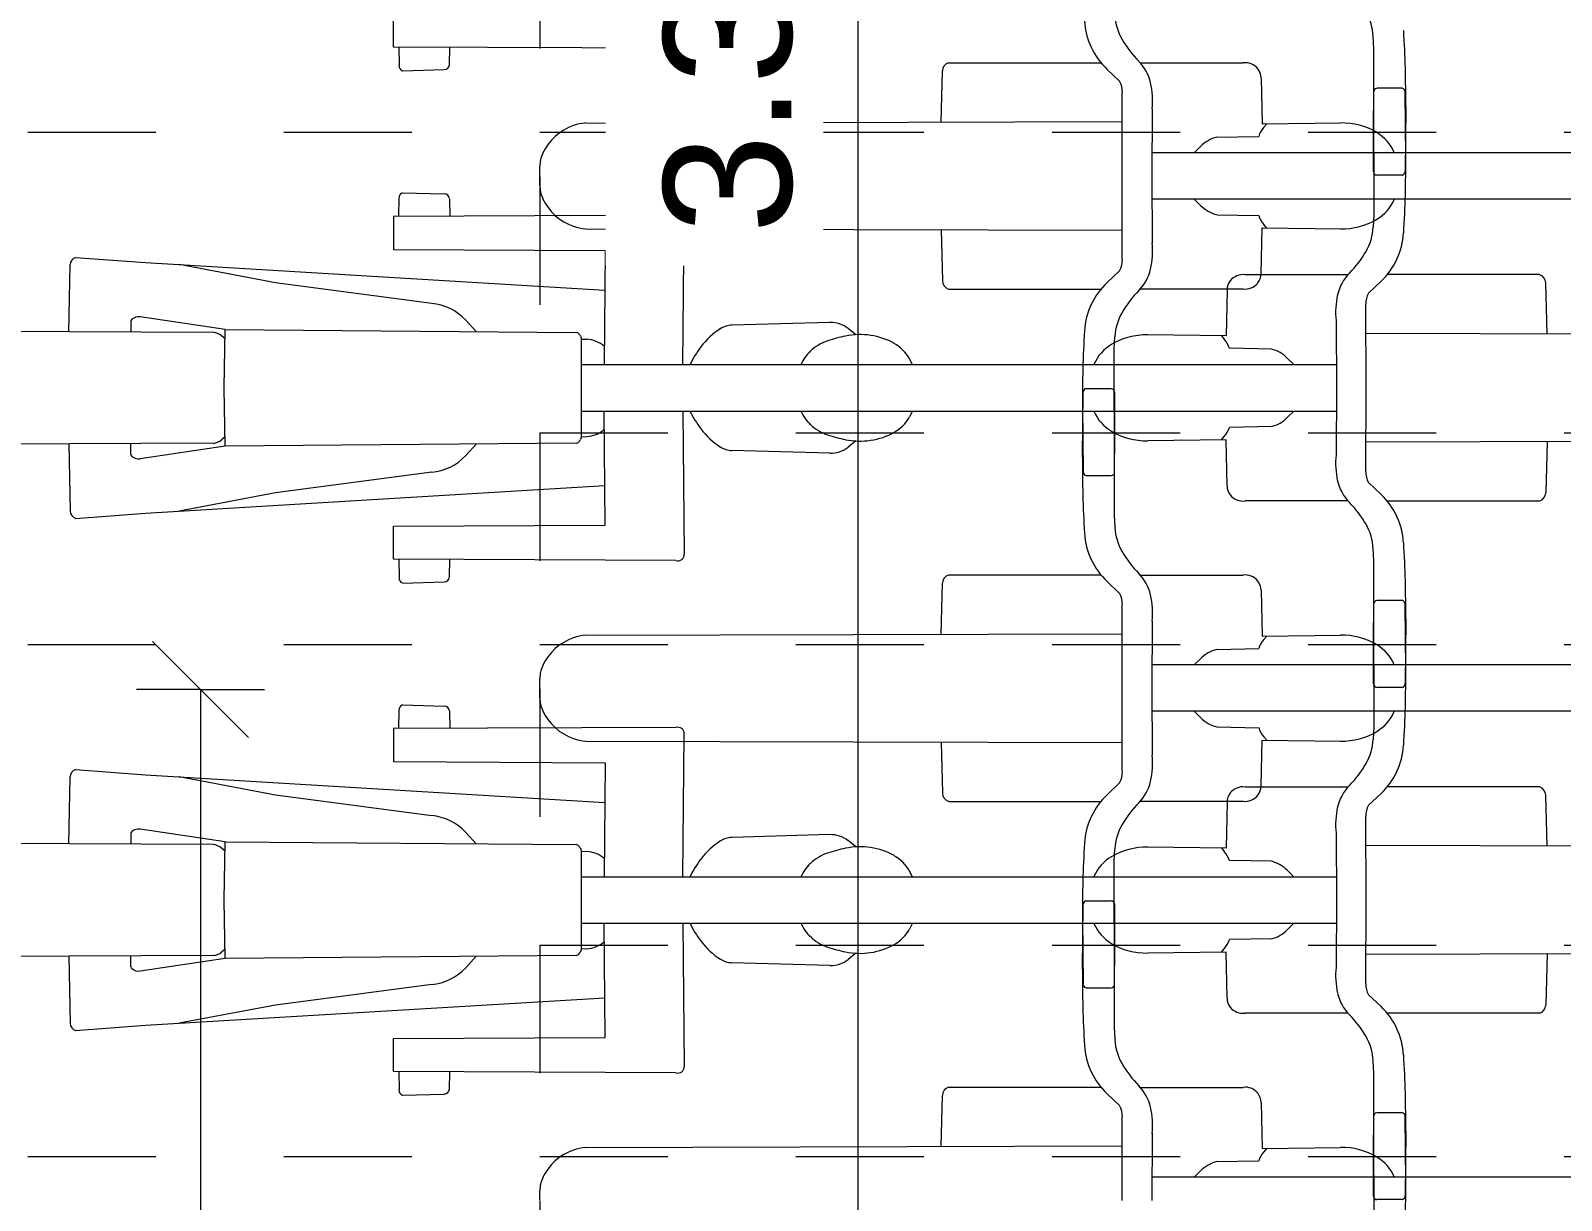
# Model space of a CAD drawing. Header units: metres. Extents: x -35.6 to 33, y -21.5 to 5.9.
# Drawn here: x 18.854 to 20.05, y -5.022 to -4.109 of the extents above; entities that cross this region are included whole.
import ezdxf

# ---------------------------------------------------------------- set-up
doc = ezdxf.new("R2010")
doc.units = ezdxf.units.M
doc.linetypes.add('_Verdeckte Linien_', pattern=[0.15, 0.1, -0.05])
for name, color, linetype, lineweight in [('A-____-____-DIMS', 7, 'Continuous', 5), ('A-____-____-DIMS-50', 7, 'Continuous', 5), ('A-DETL-GENF-HDLN', 7, '_Verdeckte Linien_', 9), ('A-DETL-GENF-OTLN', 7, 'Continuous', 9), ('C-PRKG-____-OTLN', 7, 'Continuous', 9)]:
    doc.layers.add(name, color=color, linetype=linetype, lineweight=lineweight)
doc.styles.add('Arial', font='arial.ttf', dxfattribs={"height": 0.1})
doc.dimstyles.new('SUB_Rohbau_fein_1', dxfattribs={"dimscale": 0.3048, "dimtxt": 0.102026, "dimasz": 0.246063, "dimexe": 0.164042, "dimexo": 0.0625, "dimgap": 0.123031, "dimtad": 1, "dimrnd": 0.005, "dimzin": 0, "dimdsep": 46, "dimtxsty": 'Arial', "dimblk1": 'OBLIQUE', "dimblk2": 'OBLIQUE', "dimsah": 1, "dimcen": 0.09, "dimazin": 0, "dimtfac": 1, "dimtdec": 4, "dimtix": 1, "dimtmove": 0, "dimatfit": 3, "dimfxl": 0.164042, "dimfxlon": 1, "dimtvp": 1, "dimtfill": 1, "dimtolj": 1, "dimtzin": 0, "dimarcsym": 2})

# ---------------------------------------------------------------- blocks, each defined once
blk = doc.blocks.new('Fahrradstellplatz - Fahrradstellplatz-23803867--01_UG_OK_FFB_AF_ru')
at = {"layer": 'A-DETL-GENF-HDLN', "color": 253, "true_color": 0x999999}
for p, q in [((0.8, 0), (0.8, 2)), ((0.8, 0), (0.8, 2)), ((1.2, 0), (1.2, 2)), ((1.2, 0), (1.2, 2)), ((1.6, 0), (1.6, 2)), ((1.6, 0), (1.6, 2))]:
    blk.add_line(p, q, dxfattribs=at)
at = {"layer": 'A-DETL-GENF-OTLN', "color": 253, "true_color": 0x999999}
for p, q in [((0.9573, 1.3551), (0.9556, 1.7345)), ((1.0439, 1.3551), (1.0456, 1.7345)), ((1.3573, 1.3551), (1.3556, 1.7345)), ((1.4439, 1.3551), (1.4456, 1.7345)), ((0.8987, 1.4626), (0.9028, 1.408)), ((0.9568, 1.4679), (0.9043, 1.4669)), ((1.0444, 1.4679), (1.0969, 1.4669)), ((1.1025, 1.4626), (1.0984, 1.408)), ((1.2987, 1.4626), (1.3028, 1.408)), ((1.3568, 1.4679), (1.3043, 1.4669)), ((1.4444, 1.4679), (1.4969, 1.4669)), ((1.5025, 1.4626), (1.4984, 1.408)), ((0.955, 1.3458), (0.9452, 1.4123)), ((0.9486, 1.4194), (0.957, 1.4194)), ((1.0526, 1.4194), (1.0442, 1.4194)), ((1.0462, 1.3458), (1.056, 1.4123)), ((1.355, 1.3458), (1.3452, 1.4123)), ((1.3486, 1.4194), (1.357, 1.4194)), ((1.4526, 1.4194), (1.4442, 1.4194)), ((1.4462, 1.3458), (1.456, 1.4123)), ((0.9028, 1.408), (0.9243, 1.0493)), ((1.0984, 1.408), (1.0769, 1.0493)), ((1.3028, 1.408), (1.3243, 1.0493)), ((1.4984, 1.408), (1.4769, 1.0493)), ((0.9186, 1.3065), (0.9044, 1.3816)), ((1.0826, 1.3065), (1.0968, 1.3816)), ((1.3186, 1.3065), (1.3044, 1.3816)), ((1.4826, 1.3065), (1.4968, 1.3816)), ((0.955, 1.3458), (1.0006, 1.3465)), ((0.9573, 1.0716), (0.955, 1.3458)), ((0.9623, 1.3459), (0.96, 1.3486)), ((1.0006, 1.3465), (1.0462, 1.3458)), ((1.0389, 1.3459), (1.0411, 1.3486)), ((1.0462, 1.3458), (1.0439, 1.0716)), ((1.355, 1.3458), (1.4006, 1.3465)), ((1.3573, 1.0716), (1.355, 1.3458)), ((1.3623, 1.3459), (1.36, 1.3486)), ((1.4006, 1.3465), (1.4462, 1.3458)), ((1.4389, 1.3459), (1.4411, 1.3486)), ((1.4462, 1.3458), (1.4439, 1.0716)), ((0.9347, 1.1845), (0.9186, 1.3065)), ((1.0664, 1.1845), (1.0826, 1.3065)), ((1.3347, 1.1845), (1.3186, 1.3065)), ((1.4664, 1.1845), (1.4826, 1.3065)), ((0.8666, 1.2102), (0.8523, 1.21)), ((0.8658, 0.9937), (0.8667, 1.2142)), ((0.8667, 1.2142), (0.8925, 1.2142)), ((0.8925, 1.2142), (0.8933, 1.049)), ((1.1087, 1.2142), (1.1079, 1.049)), ((1.1345, 1.2142), (1.1087, 1.2142)), ((1.1354, 0.9937), (1.1345, 1.2142)), ((1.1345, 1.2102), (1.1489, 1.21)), ((1.2666, 1.2102), (1.2523, 1.21)), ((1.2658, 0.9937), (1.2667, 1.2142)), ((1.2667, 1.2142), (1.2925, 1.2142)), ((1.2925, 1.2142), (1.2933, 1.049)), ((1.5087, 1.2142), (1.5079, 1.049)), ((1.5345, 1.2142), (1.5087, 1.2142)), ((1.5354, 0.9937), (1.5345, 1.2142)), ((1.5345, 1.2102), (1.5489, 1.21)), ((1.6666, 1.2102), (1.6523, 1.21)), ((1.6658, 0.9937), (1.6667, 1.2142)), ((1.6667, 1.2142), (1.6925, 1.2142)), ((0.8482, 1.2074), (0.8491, 1.1747)), ((1.153, 1.2074), (1.1521, 1.1747)), ((1.2482, 1.2074), (1.2491, 1.1747)), ((1.553, 1.2074), (1.5521, 1.1747)), ((1.6482, 1.2074), (1.6491, 1.1747)), ((0.8529, 1.1705), (0.8665, 1.1702)), ((1.1483, 1.1705), (1.1347, 1.1702)), ((1.2529, 1.1705), (1.2665, 1.1702)), ((1.5483, 1.1705), (1.5347, 1.1702)), ((1.6529, 1.1705), (1.6665, 1.1702)), ((0.9567, 1.1498), (0.9478, 1.1579)), ((1.0445, 1.1498), (1.0534, 1.1579)), ((1.3567, 1.1498), (1.3478, 1.1579)), ((1.4445, 1.1498), (1.4534, 1.1579)), ((0.9604, 1.0681), (0.9621, 1.0675)), ((0.9621, 1.0675), (1.0006, 1.0674)), ((0.9624, 1.0675), (0.9627, 1.0634)), ((0.9825, 1.0675), (0.9825, 0.478)), ((1.0006, 1.0674), (1.0391, 1.0675)), ((1.0187, 1.0675), (1.0187, 0.478)), ((1.0387, 1.0675), (1.0385, 1.0634)), ((1.0391, 1.0675), (1.0408, 1.0681)), ((1.3604, 1.0681), (1.3621, 1.0675)), ((1.3621, 1.0675), (1.4006, 1.0674)), ((1.3624, 1.0675), (1.3627, 1.0634)), ((1.3825, 1.0675), (1.3825, 0.478)), ((1.4006, 1.0674), (1.4391, 1.0675)), ((1.4187, 1.0675), (1.4187, 0.478)), ((1.4387, 1.0675), (1.4385, 1.0634)), ((1.4391, 1.0675), (1.4408, 1.0681)), ((0.8933, 1.049), (0.9825, 1.0497)), ((1.1079, 1.049), (1.0187, 1.0497)), ((1.2933, 1.049), (1.3825, 1.0497)), ((1.5079, 1.049), (1.4187, 1.0497)), ((0.9825, 0.9883), (0.8707, 0.9872)), ((1.0187, 0.9883), (1.1305, 0.9872)), ((1.3825, 0.9883), (1.2707, 0.9872)), ((1.4187, 0.9883), (1.5305, 0.9872)), ((1.7825, 0.9883), (1.6707, 0.9872)), ((0.9495, 0.8735), (0.9517, 0.95)), ((1.0517, 0.8735), (1.0495, 0.95)), ((1.3495, 0.8735), (1.3517, 0.95)), ((1.4517, 0.8735), (1.4495, 0.95)), ((0.9591, 0.8532), (0.9542, 0.8592)), ((1.0421, 0.8532), (1.047, 0.8592)), ((1.3591, 0.8532), (1.3542, 0.8592)), ((1.4421, 0.8532), (1.447, 0.8592)), ((0.9825, 0.809), (0.9779, 0.8114)), ((1.0187, 0.809), (1.0233, 0.8114)), ((1.3825, 0.809), (1.3779, 0.8114)), ((1.4187, 0.809), (1.4233, 0.8114)), ((0.96, 0.564), (0.9592, 0.6253)), ((1.0412, 0.564), (1.042, 0.6253)), ((1.36, 0.564), (1.3592, 0.6253)), ((1.4412, 0.564), (1.442, 0.6253)), ((0.9242, 0.5633), (0.96, 0.564)), ((0.9599, 0.5677), (0.9626, 0.5655)), ((1.0413, 0.5677), (1.0386, 0.5655)), ((1.077, 0.5633), (1.0412, 0.564)), ((1.3242, 0.5633), (1.36, 0.564)), ((1.3599, 0.5677), (1.3626, 0.5655)), ((1.4413, 0.5677), (1.4386, 0.5655)), ((1.477, 0.5633), (1.4412, 0.564)), ((0.9703, 0.5287), (0.9697, 0.5614)), ((1.0309, 0.5287), (1.0315, 0.5614)), ((1.3703, 0.5287), (1.3697, 0.5614)), ((1.4309, 0.5287), (1.4315, 0.5614)), ((0.9124, 0.469), (0.9124, 0.5492)), ((1.0888, 0.469), (1.0888, 0.5492)), ((1.3124, 0.469), (1.3124, 0.5492)), ((1.4888, 0.469), (1.4888, 0.5492)), ((0.9825, 0.5111), (0.9776, 0.516)), ((1.0187, 0.5111), (1.0236, 0.516)), ((1.3825, 0.5111), (1.3776, 0.516)), ((1.4187, 0.5111), (1.4236, 0.516)), ((1.0006, 0.4779), (0.9482, 0.4781)), ((1.053, 0.4781), (1.0006, 0.4779)), ((1.4006, 0.4779), (1.3482, 0.4781)), ((1.453, 0.4781), (1.4006, 0.4779)), ((0.9354, 0.4549), (1.0006, 0.4547)), ((0.9593, 0.0357), (0.9581, 0.4548)), ((1.0006, 0.4547), (1.0658, 0.4549)), ((1.0419, 0.0357), (1.0431, 0.4548)), ((1.3354, 0.4549), (1.4006, 0.4547)), ((1.3593, 0.0357), (1.3581, 0.4548)), ((1.4006, 0.4547), (1.4658, 0.4549)), ((1.4419, 0.0357), (1.4431, 0.4548)), ((0.8317, 0.4488), (0.7358, 0.4486)), ((0.7667, 0.4263), (0.7667, 0.4463)), ((0.7695, 0.4488), (0.8654, 0.4486)), ((0.8345, 0.4263), (0.8345, 0.4463)), ((0.8654, 0.4486), (0.8751, 0.4491)), ((0.9266, 0.4527), (0.9174, 0.443)), ((1.0746, 0.4527), (1.0838, 0.443)), ((1.1358, 0.4486), (1.1261, 0.4491)), ((1.2317, 0.4488), (1.1358, 0.4486)), ((1.1667, 0.4263), (1.1667, 0.4463)), ((1.1695, 0.4488), (1.2654, 0.4486)), ((1.2345, 0.4263), (1.2345, 0.4463)), ((1.2654, 0.4486), (1.2751, 0.4491)), ((1.3266, 0.4527), (1.3174, 0.443)), ((1.4746, 0.4527), (1.4838, 0.443)), ((1.5358, 0.4486), (1.5261, 0.4491)), ((1.6317, 0.4488), (1.5358, 0.4486)), ((1.5667, 0.4263), (1.5667, 0.4463)), ((1.5695, 0.4488), (1.6654, 0.4486)), ((1.6345, 0.4263), (1.6345, 0.4463)), ((1.6654, 0.4486), (1.6751, 0.4491)), ((0.9122, 0.3193), (0.9122, 0.4382)), ((1.089, 0.3193), (1.089, 0.4382)), ((1.3122, 0.3193), (1.3122, 0.4382)), ((1.489, 0.3193), (1.489, 0.4382)), ((0.8202, 0.4238), (0.7698, 0.4242)), ((0.781, 0.4238), (0.8314, 0.4242)), ((1.2202, 0.4238), (1.1698, 0.4242)), ((1.181, 0.4238), (1.2314, 0.4242)), ((1.6202, 0.4238), (1.5698, 0.4242)), ((1.581, 0.4238), (1.6314, 0.4242)), ((0.9585, 0.3133), (0.9186, 0.3144)), ((1.0427, 0.3133), (1.0826, 0.3144)), ((1.3585, 0.3133), (1.3186, 0.3144)), ((1.4427, 0.3133), (1.4826, 0.3144))]:
    blk.add_line(p, q, dxfattribs=at)
for centre, radius, start, end in [((0.9045, 1.4608), 0.00606, 91.0937, 163.2001), ((1.0967, 1.4608), 0.00606, 16.7999, 88.9063), ((1.3045, 1.4608), 0.00606, 91.0937, 163.2001), ((1.4967, 1.4608), 0.00606, 16.7999, 88.9063), ((0.9532, 1.4134), 0.00806, 139.5195, 188.3681), ((0.9486, 1.4174), 0.00199, 89.2163, 139.5195), ((1.0526, 1.4174), 0.00199, 40.4805, 90.7837), ((1.048, 1.4134), 0.00806, 351.6319, 40.4805), ((1.3532, 1.4134), 0.00806, 139.5195, 188.3681), ((1.3486, 1.4174), 0.00199, 89.2163, 139.5195), ((1.4526, 1.4174), 0.00199, 40.4805, 90.7837), ((1.448, 1.4134), 0.00806, 351.6319, 40.4805), ((0.9689, 1.3562), 0.0117, 185.1134, 220.3907), ((1.0323, 1.3562), 0.0117, 319.6093, 354.8866), ((1.3689, 1.3562), 0.0117, 185.1134, 220.3907), ((1.4323, 1.3562), 0.0117, 319.6093, 354.8866), ((0.8524, 1.2054), 0.00464, 90.4692, 154.4859), ((1.1488, 1.2054), 0.00464, 25.5141, 89.5308), ((1.2524, 1.2054), 0.00464, 90.4692, 154.4859), ((1.5488, 1.2054), 0.00464, 25.5141, 89.5308), ((1.6524, 1.2054), 0.00464, 90.4692, 154.4859), ((0.9758, 1.1882), 0.0413, 185.2207, 227.2443), ((1.0254, 1.1882), 0.0413, 312.7557, 354.7793), ((1.3758, 1.1882), 0.0413, 185.2207, 227.2443), ((1.4254, 1.1882), 0.0413, 312.7557, 354.7793), ((0.8535, 1.1749), 0.00438, 181.6744, 261.5061), ((1.1477, 1.1749), 0.00438, 278.4939, 358.3256), ((1.2535, 1.1749), 0.00438, 181.6744, 261.5061), ((1.5477, 1.1749), 0.00438, 278.4939, 358.3256), ((1.6535, 1.1749), 0.00438, 181.6744, 261.5061), ((0.962, 1.0727), 0.00483, 193.2596, 250.1257), ((1.0392, 1.0727), 0.00483, 289.8743, 346.7404), ((1.362, 1.0727), 0.00483, 193.2596, 250.1257), ((1.4392, 1.0727), 0.00483, 289.8743, 346.7404), ((0.9854, 1.0646), 0.0228, 183.0499, 221.2324), ((1.0158, 1.0646), 0.0228, 318.7676, 356.9501), ((1.3854, 1.0646), 0.0228, 183.0499, 221.2324), ((1.4158, 1.0646), 0.0228, 318.7676, 356.9501), ((0.8706, 0.9923), 0.00508, 164.2179, 270.5532), ((1.1305, 0.9923), 0.00508, 269.4468, 15.7821), ((1.2706, 0.9923), 0.00508, 164.2179, 270.5532), ((1.5305, 0.9923), 0.00508, 269.4468, 15.7821), ((1.6706, 0.9923), 0.00508, 164.2179, 270.5532), ((1.0288, 0.893), 0.1011, 117.2613, 126.5019), ((0.9724, 0.893), 0.1011, 53.4981, 62.7387), ((1.4288, 0.893), 0.1011, 117.2613, 126.5019), ((1.3724, 0.893), 0.1011, 53.4981, 62.7387), ((1.0028, 0.9281), 0.0574, 126.5019, 147.5068), ((0.9984, 0.9281), 0.0574, 32.4932, 53.4981), ((1.4028, 0.9281), 0.0574, 126.5019, 147.5068), ((1.3984, 0.9281), 0.0574, 32.4932, 53.4981), ((0.9693, 0.9495), 0.0176, 147.5068, 178.3381), ((1.0319, 0.9495), 0.0176, 1.6619, 32.4932), ((1.3693, 0.9495), 0.0176, 147.5068, 178.3381), ((1.4319, 0.9495), 0.0176, 1.6619, 32.4932), ((0.9986, 0.8634), 0.0367, 136.3239, 161.1879), ((0.9961, 0.8658), 0.0333, 114.1511, 136.3239), ((1.0051, 0.8658), 0.0333, 43.6761, 65.8489), ((1.0026, 0.8634), 0.0367, 18.8121, 43.6761), ((1.3986, 0.8634), 0.0367, 136.3239, 161.1879), ((1.3961, 0.8658), 0.0333, 114.1511, 136.3239), ((1.4051, 0.8658), 0.0333, 43.6761, 65.8489), ((1.4026, 0.8634), 0.0367, 18.8121, 43.6761), ((0.9712, 0.8728), 0.0217, 178.2161, 218.6857), ((1.071, 0.8388), 0.1131, 161.1879, 168.5086), ((0.9302, 0.8388), 0.1131, 11.4914, 18.8121), ((1.03, 0.8728), 0.0217, 321.3143, 1.7839), ((1.3712, 0.8728), 0.0217, 178.2161, 218.6857), ((1.471, 0.8388), 0.1131, 161.1879, 168.5086), ((1.3302, 0.8388), 0.1131, 11.4914, 18.8121), ((1.43, 0.8728), 0.0217, 321.3143, 1.7839), ((1.0151, 0.8501), 0.0561, 168.5086, 208.7294), ((0.9861, 0.8501), 0.0561, 331.2706, 11.4914), ((1.4151, 0.8501), 0.0561, 168.5086, 208.7294), ((1.3861, 0.8501), 0.0561, 331.2706, 11.4914), ((0.9914, 0.8372), 0.0291, 208.7294, 242.3562), ((1.0097, 0.8372), 0.0291, 297.6438, 331.2706), ((1.3914, 0.8372), 0.0291, 208.7294, 242.3562), ((1.4097, 0.8372), 0.0291, 297.6438, 331.2706), ((0.9952, 0.6369), 0.033, 113.0393, 149.4774), ((1.006, 0.6369), 0.033, 30.5226, 66.9607), ((1.3952, 0.6369), 0.033, 113.0393, 149.4774), ((1.406, 0.6369), 0.033, 30.5226, 66.9607), ((1.0138, 0.626), 0.0546, 149.4774, 180.6909), ((0.9874, 0.626), 0.0546, 359.3091, 30.5226), ((1.4138, 0.626), 0.0546, 149.4774, 180.6909), ((1.3874, 0.626), 0.0546, 359.3091, 30.5226), ((0.9241, 0.5518), 0.0115, 89.7991, 128.2192), ((0.977, 0.5825), 0.0223, 229.8575, 251.052), ((1.0242, 0.5825), 0.0223, 288.948, 310.1425), ((1.0771, 0.5518), 0.0115, 51.7808, 90.2009), ((1.3241, 0.5518), 0.0115, 89.7991, 128.2192), ((1.377, 0.5825), 0.0223, 229.8575, 251.052), ((1.4242, 0.5825), 0.0223, 288.948, 310.1425), ((1.4771, 0.5518), 0.0115, 51.7808, 90.2009), ((0.9247, 0.551), 0.0125, 128.2192, 188.3038), ((1.0765, 0.551), 0.0125, 351.6962, 51.7808), ((1.3247, 0.551), 0.0125, 128.2192, 188.3038), ((1.4765, 0.551), 0.0125, 351.6962, 51.7808), ((0.9968, 0.5354), 0.0273, 194.1816, 225.3541), ((1.0044, 0.5354), 0.0273, 314.6459, 345.8184), ((1.3968, 0.5354), 0.0273, 194.1816, 225.3541), ((1.4044, 0.5354), 0.0273, 314.6459, 345.8184), ((0.9414, 0.4178), 0.0607, 83.5208, 102.9222), ((1.0598, 0.4178), 0.0607, 77.0778, 96.4792), ((1.3414, 0.4178), 0.0607, 83.5208, 102.9222), ((1.4598, 0.4178), 0.0607, 77.0778, 96.4792), ((0.8519, 0.5273), 0.0839, 300.1335, 314.8059), ((0.9355, 0.4431), 0.0347, 102.9222, 134.8059), ((1.0656, 0.4431), 0.0347, 45.1941, 77.0778), ((1.1493, 0.5273), 0.0839, 225.1941, 239.8665), ((1.2519, 0.5273), 0.0839, 300.1335, 314.8059), ((1.3355, 0.4431), 0.0347, 102.9222, 134.8059), ((1.4656, 0.4431), 0.0347, 45.1941, 77.0778), ((1.5493, 0.5273), 0.0839, 225.1941, 239.8665), ((0.873, 0.491), 0.0419, 272.8793, 300.1335), ((0.9353, 0.4364), 0.0186, 89.7864, 118.0605), ((1.0659, 0.4364), 0.0186, 61.9395, 90.2136), ((1.1282, 0.491), 0.0419, 239.8665, 267.1207), ((1.273, 0.491), 0.0419, 272.8793, 300.1335), ((1.3353, 0.4364), 0.0186, 89.7864, 118.0605), ((1.4659, 0.4364), 0.0186, 61.9395, 90.2136), ((1.5282, 0.491), 0.0419, 239.8665, 267.1207), ((1.673, 0.491), 0.0419, 272.8793, 300.1335), ((0.7692, 0.4463), 0.00251, 83.5873, 180), ((0.8319, 0.4463), 0.00251, 0, 96.4127), ((0.8762, 0.482), 0.0567, 273.4273, 316.6249), ((1.125, 0.482), 0.0567, 223.3751, 266.5727), ((1.1692, 0.4463), 0.00251, 83.5873, 180), ((1.2319, 0.4463), 0.00251, 0, 96.4127), ((1.2762, 0.482), 0.0567, 273.4273, 316.6249), ((1.525, 0.482), 0.0567, 223.3751, 266.5727), ((1.5692, 0.4463), 0.00251, 83.5873, 180), ((1.6319, 0.4463), 0.00251, 0, 96.4127), ((0.7761, 1.3361), 0.9124, 266.5727, 270.3077), ((0.7698, 0.4274), 0.00327, 199.6166, 269.5389), ((0.8251, 1.3361), 0.9124, 269.6923, 273.4273), ((0.8314, 0.4274), 0.00327, 270.4611, 340.3834), ((1.1761, 1.3361), 0.9124, 266.5727, 270.3077), ((1.1698, 0.4274), 0.00327, 199.6166, 269.5389), ((1.2251, 1.3361), 0.9124, 269.6923, 273.4273), ((1.2314, 0.4274), 0.00327, 270.4611, 340.3834), ((1.5761, 1.3361), 0.9124, 266.5727, 270.3077), ((1.5698, 0.4274), 0.00327, 199.6166, 269.5389), ((1.6251, 1.3361), 0.9124, 269.6923, 273.4273), ((1.6314, 0.4274), 0.00327, 270.4611, 340.3834), ((0.9188, 0.3212), 0.00683, 196.6805, 268.4014), ((1.0824, 0.3212), 0.00683, 271.5986, 343.3195), ((1.3188, 0.3212), 0.00683, 196.6805, 268.4014), ((1.4824, 0.3212), 0.00683, 271.5986, 343.3195)]:
    blk.add_arc(centre, radius, start, end, dxfattribs=at)
blk = doc.blocks.new('Fahrradstellplatz - Fahrradstellplatz-23804100--01_UG_OK_FFB_AF_ru')
at = {"layer": 'A-DETL-GENF-HDLN', "color": 253, "true_color": 0x999999}
for p, q in [((0.8, 0), (0.4, 0)), ((0.8, 0), (0.8, -2)), ((1.2, 0), (0.8, 0)), ((0.8, 0), (0.8, -2)), ((1.2, 0), (1.2, -2)), ((1.6, 0), (1.2, 0)), ((1.2, 0), (1.2, -2))]:
    blk.add_line(p, q, dxfattribs=at)
at = {"layer": 'A-DETL-GENF-OTLN', "color": 253, "true_color": 0x999999}
for p, q in [((0.6006, 0), (0.6081, 0)), ((0.9931, 0), (1.0006, 0)), ((1.0006, 0), (1.0081, 0)), ((1.3931, 0), (1.4006, 0)), ((1.4006, 0), (1.4081, 0)), ((0.6419, -0.0357), (0.6431, -0.4548)), ((0.9593, -0.0357), (0.9581, -0.4548)), ((1.0419, -0.0357), (1.0431, -0.4548)), ((1.3593, -0.0357), (1.3581, -0.4548)), ((1.4419, -0.0357), (1.4431, -0.4548)), ((0.6427, -0.3133), (0.6826, -0.3144)), ((0.689, -0.3193), (0.689, -0.4382)), ((0.9122, -0.3193), (0.9122, -0.4382)), ((0.9585, -0.3133), (0.9186, -0.3144)), ((1.0427, -0.3133), (1.0826, -0.3144)), ((1.089, -0.3193), (1.089, -0.4382)), ((1.3122, -0.3193), (1.3122, -0.4382)), ((1.3585, -0.3133), (1.3186, -0.3144)), ((1.4427, -0.3133), (1.4826, -0.3144)), ((1.489, -0.3193), (1.489, -0.4382)), ((0.7667, -0.4263), (0.7667, -0.4463)), ((0.8202, -0.4238), (0.7698, -0.4242)), ((0.781, -0.4238), (0.8314, -0.4242)), ((0.8345, -0.4263), (0.8345, -0.4463)), ((1.1667, -0.4263), (1.1667, -0.4463)), ((1.2202, -0.4238), (1.1698, -0.4242)), ((1.181, -0.4238), (1.2314, -0.4242)), ((1.2345, -0.4263), (1.2345, -0.4463)), ((0.6746, -0.4527), (0.6838, -0.443)), ((0.7358, -0.4486), (0.7261, -0.4491)), ((0.8317, -0.4488), (0.7358, -0.4486)), ((0.7695, -0.4488), (0.8654, -0.4486)), ((0.8654, -0.4486), (0.8751, -0.4491)), ((0.9266, -0.4527), (0.9174, -0.443)), ((1.0746, -0.4527), (1.0838, -0.443)), ((1.1358, -0.4486), (1.1261, -0.4491)), ((1.2317, -0.4488), (1.1358, -0.4486)), ((1.1695, -0.4488), (1.2654, -0.4486)), ((1.2654, -0.4486), (1.2751, -0.4491)), ((1.3266, -0.4527), (1.3174, -0.443)), ((1.4746, -0.4527), (1.4838, -0.443)), ((0.6006, -0.4547), (0.6658, -0.4549)), ((0.9354, -0.4549), (1.0006, -0.4547)), ((1.0006, -0.4547), (1.0658, -0.4549)), ((1.3354, -0.4549), (1.4006, -0.4547)), ((1.4006, -0.4547), (1.4658, -0.4549)), ((0.653, -0.4781), (0.6006, -0.4779)), ((0.6187, -1.0675), (0.6187, -0.478)), ((0.6888, -0.469), (0.6888, -0.5492)), ((0.9124, -0.469), (0.9124, -0.5492)), ((1.0006, -0.4779), (0.9482, -0.4781)), ((0.9825, -1.0675), (0.9825, -0.478)), ((1.053, -0.4781), (1.0006, -0.4779)), ((1.0187, -1.0675), (1.0187, -0.478)), ((1.0888, -0.469), (1.0888, -0.5492)), ((1.3124, -0.469), (1.3124, -0.5492)), ((1.4006, -0.4779), (1.3482, -0.4781)), ((1.3825, -1.0675), (1.3825, -0.478)), ((1.453, -0.4781), (1.4006, -0.4779)), ((1.4187, -1.0675), (1.4187, -0.478)), ((1.4888, -0.469), (1.4888, -0.5492)), ((0.6187, -0.5111), (0.6236, -0.516)), ((0.9825, -0.5111), (0.9776, -0.516)), ((1.0187, -0.5111), (1.0236, -0.516)), ((1.3825, -0.5111), (1.3776, -0.516)), ((1.4187, -0.5111), (1.4236, -0.516)), ((0.6309, -0.5287), (0.6315, -0.5614)), ((0.9703, -0.5287), (0.9697, -0.5614)), ((1.0309, -0.5287), (1.0315, -0.5614)), ((1.3703, -0.5287), (1.3697, -0.5614)), ((1.4309, -0.5287), (1.4315, -0.5614)), ((0.6413, -0.5677), (0.6386, -0.5655)), ((0.677, -0.5633), (0.6412, -0.564)), ((0.6412, -0.564), (0.642, -0.6253)), ((0.9242, -0.5633), (0.96, -0.564)), ((0.96, -0.564), (0.9592, -0.6253)), ((0.9599, -0.5677), (0.9626, -0.5655)), ((1.0413, -0.5677), (1.0386, -0.5655)), ((1.077, -0.5633), (1.0412, -0.564)), ((1.0412, -0.564), (1.042, -0.6253)), ((1.3242, -0.5633), (1.36, -0.564)), ((1.36, -0.564), (1.3592, -0.6253)), ((1.3599, -0.5677), (1.3626, -0.5655)), ((1.4413, -0.5677), (1.4386, -0.5655)), ((1.477, -0.5633), (1.4412, -0.564)), ((1.4412, -0.564), (1.442, -0.6253))]:
    blk.add_line(p, q, dxfattribs=at)
for centre, radius, start, end in [((0.6081, -0.024), 0.024, 65.2958, 89.9884), ((1.0081, -0.024), 0.024, 65.2958, 89.9884), ((1.3931, -0.024), 0.024, 90.0116, 114.7042), ((0.6009, -0.0396), 0.0412, 18.9471, 65.2958), ((1.0003, -0.0396), 0.0412, 114.7042, 161.0529), ((0.9931, -0.024), 0.024, 90.0116, 114.7042), ((1.0009, -0.0396), 0.0412, 18.9471, 65.2958), ((1.4003, -0.0396), 0.0412, 114.7042, 161.0529), ((1.4081, -0.024), 0.024, 65.2958, 89.9884), ((1.4009, -0.0396), 0.0412, 18.9471, 65.2958), ((0.6015, -0.0394), 0.0406, 5.2642, 18.9471), ((0.9997, -0.0394), 0.0406, 161.0529, 174.7358), ((1.0015, -0.0394), 0.0406, 5.2642, 18.9471), ((1.3997, -0.0394), 0.0406, 161.0529, 174.7358), ((1.4015, -0.0394), 0.0406, 5.2642, 18.9471), ((0.6824, -0.3212), 0.00683, 16.6805, 88.4014), ((0.9188, -0.3212), 0.00683, 91.5986, 163.3195), ((1.0824, -0.3212), 0.00683, 16.6805, 88.4014), ((1.3188, -0.3212), 0.00683, 91.5986, 163.3195), ((1.4824, -0.3212), 0.00683, 16.6805, 88.4014), ((0.725, -0.482), 0.0567, 93.4273, 136.6249), ((0.7761, -1.3361), 0.9124, 89.6923, 93.4273), ((0.7698, -0.4274), 0.00327, 90.4611, 160.3834), ((0.8251, -1.3361), 0.9124, 86.5727, 90.3077), ((0.8314, -0.4274), 0.00327, 19.6166, 89.5389), ((0.8762, -0.482), 0.0567, 43.3751, 86.5727), ((1.125, -0.482), 0.0567, 93.4273, 136.6249), ((1.1761, -1.3361), 0.9124, 89.6923, 93.4273), ((1.1698, -0.4274), 0.00327, 90.4611, 160.3834), ((1.2251, -1.3361), 0.9124, 86.5727, 90.3077), ((1.2314, -0.4274), 0.00327, 19.6166, 89.5389), ((1.2762, -0.482), 0.0567, 43.3751, 86.5727), ((1.525, -0.482), 0.0567, 93.4273, 136.6249), ((0.6659, -0.4364), 0.0186, 269.7864, 298.0605), ((0.7282, -0.491), 0.0419, 92.8793, 120.1335), ((0.7692, -0.4463), 0.00251, 180, 276.4127), ((0.8319, -0.4463), 0.00251, 263.5873, 0), ((0.873, -0.491), 0.0419, 59.8665, 87.1207), ((0.9353, -0.4364), 0.0186, 241.9395, 270.2136), ((1.0659, -0.4364), 0.0186, 269.7864, 298.0605), ((1.1282, -0.491), 0.0419, 92.8793, 120.1335), ((1.1692, -0.4463), 0.00251, 180, 276.4127), ((1.2319, -0.4463), 0.00251, 263.5873, 0), ((1.273, -0.491), 0.0419, 59.8665, 87.1207), ((1.3353, -0.4364), 0.0186, 241.9395, 270.2136), ((1.4659, -0.4364), 0.0186, 269.7864, 298.0605), ((1.5282, -0.491), 0.0419, 92.8793, 120.1335), ((0.7493, -0.5273), 0.0839, 120.1335, 134.8059), ((0.8519, -0.5273), 0.0839, 45.1941, 59.8665), ((1.1493, -0.5273), 0.0839, 120.1335, 134.8059), ((1.2519, -0.5273), 0.0839, 45.1941, 59.8665), ((1.5493, -0.5273), 0.0839, 120.1335, 134.8059), ((0.6598, -0.4178), 0.0607, 263.5208, 282.9222), ((0.6656, -0.4431), 0.0347, 282.9222, 314.8059), ((0.9355, -0.4431), 0.0347, 225.1941, 257.0778), ((0.9414, -0.4178), 0.0607, 257.0778, 276.4792), ((1.0598, -0.4178), 0.0607, 263.5208, 282.9222), ((1.0656, -0.4431), 0.0347, 282.9222, 314.8059), ((1.3355, -0.4431), 0.0347, 225.1941, 257.0778), ((1.3414, -0.4178), 0.0607, 257.0778, 276.4792), ((1.4598, -0.4178), 0.0607, 263.5208, 282.9222), ((1.4656, -0.4431), 0.0347, 282.9222, 314.8059), ((0.6044, -0.5354), 0.0273, 14.1816, 45.3541), ((0.9968, -0.5354), 0.0273, 134.6459, 165.8184), ((1.0044, -0.5354), 0.0273, 14.1816, 45.3541), ((1.3968, -0.5354), 0.0273, 134.6459, 165.8184), ((1.4044, -0.5354), 0.0273, 14.1816, 45.3541), ((0.6765, -0.551), 0.0125, 308.2192, 8.3038), ((0.9247, -0.551), 0.0125, 171.6962, 231.7808), ((1.0765, -0.551), 0.0125, 308.2192, 8.3038), ((1.3247, -0.551), 0.0125, 171.6962, 231.7808), ((1.4765, -0.551), 0.0125, 308.2192, 8.3038), ((0.6242, -0.5825), 0.0223, 49.8575, 71.052), ((0.6771, -0.5518), 0.0115, 269.7991, 308.2192), ((0.9241, -0.5518), 0.0115, 231.7808, 270.2009), ((0.977, -0.5825), 0.0223, 108.948, 130.1425), ((1.0242, -0.5825), 0.0223, 49.8575, 71.052), ((1.0771, -0.5518), 0.0115, 269.7991, 308.2192), ((1.3241, -0.5518), 0.0115, 231.7808, 270.2009), ((1.377, -0.5825), 0.0223, 108.948, 130.1425), ((1.4242, -0.5825), 0.0223, 49.8575, 71.052), ((1.4771, -0.5518), 0.0115, 269.7991, 308.2192), ((0.5874, -0.626), 0.0546, 329.4774, 0.6909), ((1.0138, -0.626), 0.0546, 179.3091, 210.5226), ((0.9874, -0.626), 0.0546, 329.4774, 0.6909), ((1.4138, -0.626), 0.0546, 179.3091, 210.5226), ((1.3874, -0.626), 0.0546, 329.4774, 0.6909), ((0.606, -0.6369), 0.033, 293.0393, 329.4774), ((0.9952, -0.6369), 0.033, 210.5226, 246.9607), ((1.006, -0.6369), 0.033, 293.0393, 329.4774), ((1.3952, -0.6369), 0.033, 210.5226, 246.9607), ((1.406, -0.6369), 0.033, 293.0393, 329.4774)]:
    blk.add_arc(centre, radius, start, end, dxfattribs=at)
blk = doc.blocks.new('DIMBLOCK259--01_UG_OK_FFB_AF_ru')
at = {"layer": 'A-____-____-DIMS-50'}
for p, q in [((19.5005, -2.4229), (19.463, -2.3854)), ((19.5005, -2.4229), (19.4505, -2.4229)), ((19.5005, -5.7884), (19.5005, -2.4229)), ((19.5005, -2.4229), (19.538, -2.4604)), ((19.5005, -2.4229), (19.5505, -2.4229)), ((19.5005, -5.7884), (19.463, -5.7509)), ((19.5005, -5.7884), (19.4505, -5.7884)), ((19.5005, -5.7884), (19.538, -5.8259)), ((19.5005, -5.7884), (19.5505, -5.7884))]:
    blk.add_line(p, q, dxfattribs=at)
at = {"layer": 'A-____-____-DIMS-50', "color": 0, "insert": (19.3285, -4.2674), "char_height": 0.1, "width": 0.388091, "attachment_point": 1, "rotation": 90, "line_spacing_factor": 0.941778, "style": 'Arial', "bg_fill": 3, "box_fill_scale": 1.25, "bg_fill_color": 256, "bg_fill_true_color": 13158600, "bg_fill_transparency": 0}
blk.add_mtext('3.36\\A2\\H0.5x;\\S5^  ;\\H2x;', dxfattribs=at)
blk = doc.blocks.new('_Oblique')
at = {"color": 0, "linetype": 'ByBlock', "lineweight": -2}
blk.add_line((-0.5, -0.5), (0.5, 0.5), dxfattribs=at)
blk = doc.blocks.new('DIMBLOCK357--01_UG_OK_FFB_AF_ru')
at = {"layer": 'A-____-____-DIMS-50'}
for p, q in [((18.987, -4.6234), (18.9495, -4.5859)), ((18.987, -4.6234), (18.937, -4.6234)), ((18.987, -4.6234), (18.987, -6.1534)), ((18.987, -4.6234), (19.0245, -4.6609)), ((18.987, -4.6234), (19.037, -4.6234)), ((18.987, -6.1534), (18.9495, -6.1159)), ((18.987, -6.1534), (18.937, -6.1534)), ((18.987, -6.1534), (19.0245, -6.1909)), ((18.987, -6.1534), (19.037, -6.1534))]:
    blk.add_line(p, q, dxfattribs=at)
at = {"layer": 'A-____-____-DIMS-50', "color": 0, "insert": (18.815, -5.5241), "char_height": 0.1, "width": 0.325653, "attachment_point": 1, "rotation": 90, "line_spacing_factor": 0.941778, "style": 'Arial', "bg_fill": 3, "box_fill_scale": 1.25, "bg_fill_color": 256, "bg_fill_true_color": 13158600, "bg_fill_transparency": 0}
blk.add_mtext('1.53', dxfattribs=at)

msp = doc.modelspace()

# ---------------------------------------------------------------- block references
at = {"layer": 'C-PRKG-____-OTLN', "color": 253, "true_color": 0x999999}
for name, p, rotation in [('Fahrradstellplatz - Fahrradstellplatz-23804100--01_UG_OK_FFB_AF_ru', (19.252, -5.6229), 90.00000000000092), ('Fahrradstellplatz - Fahrradstellplatz-23803867--01_UG_OK_FFB_AF_ru', (20.352, -5.7884), 90.00000000000031)]:
    msp.add_blockref(name, p, dxfattribs=dict(at, rotation=rotation))

# ---------------------------------------------------------------- next in the draw order: dimensions: what is measured, and where the dimension line sits
at = {"layer": 'A-____-____-DIMS'}
dim = msp.add_linear_dim(base=(19.5005, -2.4229), p1=(19.4505, -5.7884), p2=(19.4505, -2.4229), angle=90, text='\\A1;3.36\\Q;{\\A1;{\\H0.5x;\\S5^ ;}}', dimstyle='SUB_Rohbau_fein_1', override={"dimpost": '<>', "dimfxl": 3.365545}, dxfattribs=at)
dim.commit()
dim.dimension.update_dxf_attribs({"geometry": 'DIMBLOCK259--01_UG_OK_FFB_AF_ru', "text_midpoint": (19.4119, -4.1057)})
dim = msp.add_linear_dim(base=(18.987, -6.1534), p1=(18.937, -4.6234), p2=(18.937, -6.1534), angle=90, dimstyle='SUB_Rohbau_fein_1', override={"dimpost": '<>', "dimfxl": 1.53}, dxfattribs=at)
dim.commit()
dim.dimension.update_dxf_attribs({"geometry": 'DIMBLOCK357--01_UG_OK_FFB_AF_ru', "text_midpoint": (18.8984, -5.3884)})

doc.saveas('drawing.dxf')
